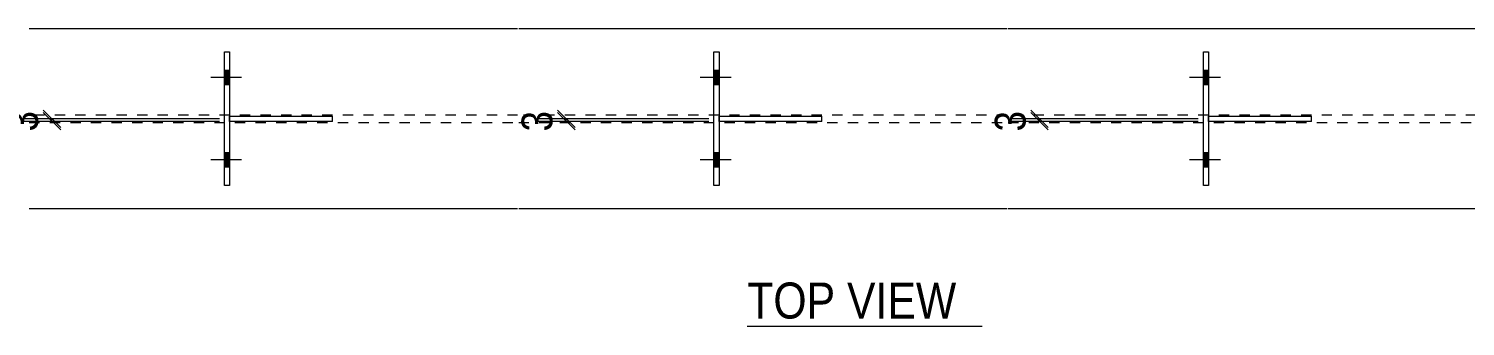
# Model space of a CAD drawing. Header units: millimetres. Extents: x 2 to 825, y 1 to 579.
# Drawn here: x 258.4 to 398.1, y 393.2 to 422.1 of the extents above; entities that cross this region are included whole.
import ezdxf

# ---------------------------------------------------------------- set-up
doc = ezdxf.new("R2010")
doc.units = ezdxf.units.MM
doc.linetypes.add('XKITLINE00', pattern=[0])
doc.linetypes.add('XKITLINE01', pattern=[4, 1, -1, 1, -1])
for name, color, linetype, lineweight in [('Bolt', 3, 'Continuous', 0), ('Dimensions', 7, 'Continuous', 0), ('OtherObjectType', 7, 'Continuous', 0), ('Part', 2, 'Continuous', 0)]:
    doc.layers.add(name, color=color, linetype=linetype, lineweight=lineweight)
doc.styles.add('ARIAL', font='ARIAL.TTF')

# ---------------------------------------------------------------- blocks, each defined once
blk = doc.blocks.new('*A33')
at = {"layer": 'Bolt'}
for points in [[(277.46, 418.08), (277.96, 418.08), (277.96, 416.68), (277.46, 416.68)], [(277.46, 418.08), (277.96, 418.08), (277.96, 416.68), (277.46, 416.68)], [(277.46, 410.08), (277.96, 410.08), (277.96, 408.68), (277.46, 408.68)], [(277.46, 410.08), (277.96, 410.08), (277.96, 408.68), (277.46, 408.68)]]:
    blk.add_hatch(color=3, dxfattribs=at).paths.add_polyline_path(points, flags=17)
at = {"layer": 'Bolt', "color": 3, "linetype": 'XKITLINE00', "lineweight": 0}
for p, q in [((277.96, 418.08), (277.46, 418.08)), ((277.96, 418.08), (277.46, 418.08)), ((279.12, 417.38), (276.12, 417.38)), ((279.12, 417.38), (276.12, 417.38)), ((277.96, 416.68), (277.46, 416.68)), ((277.96, 416.68), (277.46, 416.68)), ((279.12, 409.38), (276.12, 409.38)), ((279.12, 409.38), (276.12, 409.38)), ((277.96, 410.08), (277.46, 410.08)), ((277.96, 410.08), (277.46, 410.08)), ((277.96, 408.68), (277.46, 408.68)), ((277.96, 408.68), (277.46, 408.68))]:
    blk.add_line(p, q, dxfattribs=at)
blk = doc.blocks.new('*A36')
at = {"layer": 'Bolt'}
for points in [[(325.04, 418.08), (325.54, 418.08), (325.54, 416.68), (325.04, 416.68)], [(325.04, 418.08), (325.54, 418.08), (325.54, 416.68), (325.04, 416.68)], [(325.04, 410.08), (325.54, 410.08), (325.54, 408.68), (325.04, 408.68)], [(325.04, 410.08), (325.54, 410.08), (325.54, 408.68), (325.04, 408.68)]]:
    blk.add_hatch(color=3, dxfattribs=at).paths.add_polyline_path(points, flags=17)
at = {"layer": 'Bolt', "color": 3, "linetype": 'XKITLINE00', "lineweight": 0}
for p, q in [((325.54, 418.08), (325.04, 418.08)), ((325.54, 418.08), (325.04, 418.08)), ((326.7, 417.38), (323.7, 417.38)), ((326.7, 417.38), (323.7, 417.38)), ((325.54, 416.68), (325.04, 416.68)), ((325.54, 416.68), (325.04, 416.68)), ((326.7, 409.38), (323.7, 409.38)), ((326.7, 409.38), (323.7, 409.38)), ((325.54, 410.08), (325.04, 410.08)), ((325.54, 410.08), (325.04, 410.08)), ((325.54, 408.68), (325.04, 408.68)), ((325.54, 408.68), (325.04, 408.68))]:
    blk.add_line(p, q, dxfattribs=at)
blk = doc.blocks.new('*A38')
at = {"layer": 'Bolt'}
for points in [[(372.62, 418.08), (373.12, 418.08), (373.12, 416.68), (372.62, 416.68)], [(372.62, 418.08), (373.12, 418.08), (373.12, 416.68), (372.62, 416.68)], [(372.62, 410.08), (373.12, 410.08), (373.12, 408.68), (372.62, 408.68)], [(372.62, 410.08), (373.12, 410.08), (373.12, 408.68), (372.62, 408.68)]]:
    blk.add_hatch(color=3, dxfattribs=at).paths.add_polyline_path(points, flags=17)
at = {"layer": 'Bolt', "color": 3, "linetype": 'XKITLINE00', "lineweight": 0}
for p, q in [((373.12, 418.08), (372.62, 418.08)), ((373.12, 418.08), (372.62, 418.08)), ((374.28, 417.38), (371.28, 417.38)), ((374.28, 417.38), (371.28, 417.38)), ((373.12, 416.68), (372.62, 416.68)), ((373.12, 416.68), (372.62, 416.68)), ((374.28, 409.38), (371.28, 409.38)), ((374.28, 409.38), (371.28, 409.38)), ((373.12, 410.08), (372.62, 410.08)), ((373.12, 410.08), (372.62, 410.08)), ((373.12, 408.68), (372.62, 408.68)), ((373.12, 408.68), (372.62, 408.68))]:
    blk.add_line(p, q, dxfattribs=at)
blk = doc.blocks.new('*A43')
at = {"layer": 'Part', "color": 2, "linetype": 'XKITLINE00', "lineweight": 0}
for p, q in [((305.96, 422.13), (258.48, 422.13)), ((353.54, 422.13), (306.06, 422.13)), ((401.12, 422.13), (353.64, 422.13)), ((305.96, 404.63), (258.48, 404.63)), ((353.54, 404.63), (306.06, 404.63)), ((401.12, 404.63), (353.64, 404.63))]:
    blk.add_line(p, q, dxfattribs=at)
at = {"layer": 'Part', "color": 7, "linetype": 'XKITLINE01', "lineweight": 0}
for p, q in [((305.96, 413.73), (258.48, 413.73)), ((353.54, 413.73), (306.06, 413.73)), ((401.12, 413.73), (353.64, 413.73)), ((258.48, 413.03), (305.96, 413.03)), ((306.06, 413.03), (353.54, 413.03)), ((353.64, 413.03), (401.12, 413.03))]:
    blk.add_line(p, q, dxfattribs=at)
blk = doc.blocks.new('*A44')
at = {"layer": 'Part', "color": 2, "linetype": 'XKITLINE00', "lineweight": 0}
for p, q in [((277.96, 413.63), (287.96, 413.63)), ((287.96, 413.13), (287.96, 413.63)), ((287.96, 413.13), (277.96, 413.13))]:
    blk.add_line(p, q, dxfattribs=at)
at = {"layer": 'Part', "color": 7, "linetype": 'XKITLINE01', "lineweight": 0}
blk.add_line((277.96, 413.13), (277.96, 413.63), dxfattribs=at)
blk.add_line((277.96, 413.13), (277.96, 413.63), dxfattribs=at)
blk = doc.blocks.new('*A45')
at = {"layer": 'Part', "color": 2, "linetype": 'XKITLINE00', "lineweight": 0}
for p, q in [((277.46, 419.88), (277.96, 419.88)), ((277.46, 406.88), (277.46, 419.88)), ((277.96, 419.88), (277.96, 406.88)), ((277.96, 406.88), (277.46, 406.88))]:
    blk.add_line(p, q, dxfattribs=at)
blk = doc.blocks.new('*A50')
at = {"layer": 'Part', "color": 2, "linetype": 'XKITLINE00', "lineweight": 0}
for p, q in [((325.04, 419.88), (325.54, 419.88)), ((325.04, 406.88), (325.04, 419.88)), ((325.54, 419.88), (325.54, 406.88)), ((325.54, 406.88), (325.04, 406.88))]:
    blk.add_line(p, q, dxfattribs=at)
blk = doc.blocks.new('*A51')
at = {"layer": 'Part', "color": 2, "linetype": 'XKITLINE00', "lineweight": 0}
for p, q in [((325.54, 413.63), (335.54, 413.63)), ((335.54, 413.13), (335.54, 413.63)), ((335.54, 413.13), (325.54, 413.13))]:
    blk.add_line(p, q, dxfattribs=at)
at = {"layer": 'Part', "color": 7, "linetype": 'XKITLINE01', "lineweight": 0}
blk.add_line((325.54, 413.13), (325.54, 413.63), dxfattribs=at)
blk.add_line((325.54, 413.13), (325.54, 413.63), dxfattribs=at)
blk = doc.blocks.new('*A54')
at = {"layer": 'Part', "color": 2, "linetype": 'XKITLINE00', "lineweight": 0}
for p, q in [((372.62, 419.88), (373.12, 419.88)), ((372.62, 406.88), (372.62, 419.88)), ((373.12, 419.88), (373.12, 406.88)), ((373.12, 406.88), (372.62, 406.88))]:
    blk.add_line(p, q, dxfattribs=at)
blk = doc.blocks.new('*A55')
at = {"layer": 'Part', "color": 2, "linetype": 'XKITLINE00', "lineweight": 0}
for p, q in [((373.12, 413.63), (383.12, 413.63)), ((383.12, 413.13), (383.12, 413.63)), ((383.12, 413.13), (373.12, 413.13))]:
    blk.add_line(p, q, dxfattribs=at)
at = {"layer": 'Part', "color": 7, "linetype": 'XKITLINE01', "lineweight": 0}
blk.add_line((373.12, 413.13), (373.12, 413.63), dxfattribs=at)
blk.add_line((373.12, 413.13), (373.12, 413.63), dxfattribs=at)
blk = doc.blocks.new('*A128')
at = {"layer": 'Dimensions', "color": 7, "linetype": 'XKITLINE00', "lineweight": 0}
for p, q in [((372.12, 413.38), (353.84, 413.38)), ((355.84, 414.23), (357.54, 412.54)), ((355.84, 413.98), (357.54, 412.29)), ((356.69, 413.13), (356.69, 413.38)), ((372.12, 413.13), (353.84, 413.13))]:
    blk.add_line(p, q, dxfattribs=at)
at = {"layer": 'Dimensions', "color": 3}
for p in [(356.69, 413.38), (356.69, 413.13)]:
    blk.add_point(p, dxfattribs=at)
at = {"layer": 'Dimensions', "color": 3, "style": 'ARIAL', "width": 0.85}
blk.add_text('3', height=3, rotation=90.0002, dxfattribs=at).set_placement((355.34, 412.15))
blk = doc.blocks.new('*A129')
at = {"layer": 'Dimensions', "color": 7, "linetype": 'XKITLINE00', "lineweight": 0}
for p, q in [((324.54, 413.38), (307.84, 413.38)), ((309.84, 414.23), (311.54, 412.54)), ((309.84, 413.98), (311.54, 412.29)), ((310.69, 413.13), (310.69, 413.38)), ((324.54, 413.13), (307.84, 413.13))]:
    blk.add_line(p, q, dxfattribs=at)
at = {"layer": 'Dimensions', "color": 3}
for p in [(310.69, 413.38), (310.69, 413.13)]:
    blk.add_point(p, dxfattribs=at)
at = {"layer": 'Dimensions', "color": 3, "style": 'ARIAL', "width": 0.85}
blk.add_text('3', height=3, rotation=90.0002, dxfattribs=at).set_placement((309.34, 412.15))
blk = doc.blocks.new('*A130')
at = {"layer": 'Dimensions', "color": 7, "linetype": 'XKITLINE00', "lineweight": 0}
for p, q in [((276.96, 413.38), (257.84, 413.38)), ((259.84, 414.23), (261.54, 412.54)), ((259.84, 413.98), (261.54, 412.29)), ((260.69, 413.13), (260.69, 413.38)), ((276.96, 413.13), (257.84, 413.13))]:
    blk.add_line(p, q, dxfattribs=at)
at = {"layer": 'Dimensions', "color": 3}
for p in [(260.69, 413.38), (260.69, 413.13)]:
    blk.add_point(p, dxfattribs=at)
at = {"layer": 'Dimensions', "color": 3, "style": 'ARIAL', "width": 0.85}
blk.add_text('3', height=3, rotation=90.0002, dxfattribs=at).set_placement((259.34, 412.15))
blk = doc.blocks.new('*A142')
at = {"layer": 'OtherObjectType', "color": 7, "linetype": 'XKITLINE00', "lineweight": 0}
blk.add_line((328.28, 393.21), (351.1, 393.21), dxfattribs=at)
at = {"layer": 'OtherObjectType', "color": 7, "style": 'ARIAL', "width": 0.85}
blk.add_text('TOP VIEW', height=3.5, dxfattribs=at).set_placement((328.28, 393.96))

msp = doc.modelspace()

# ---------------------------------------------------------------- block references
at = {"lineweight": 0}
for name in ['*A45', '*A50', '*A54', '*A33', '*A36', '*A38', '*A130', '*A44', '*A129', '*A51', '*A128', '*A55', '*A142']:
    msp.add_blockref(name, (0, 0), dxfattribs=at)
at = {"layer": 'Part', "lineweight": 0}
msp.add_blockref('*A43', (0, 0), dxfattribs=at)

doc.saveas('drawing.dxf')
